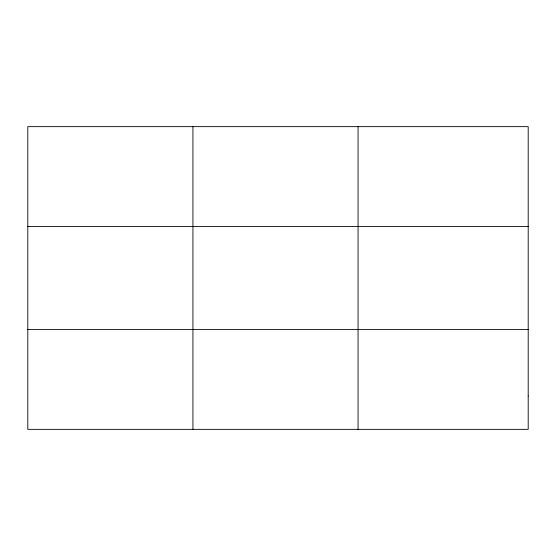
<?xml version="1.0" encoding="UTF-8"?>
<svg xmlns="http://www.w3.org/2000/svg" width="556" height="556" viewBox="0 0 556 556"><rect width="100%" height="100%" fill="white"/><g stroke="black" fill="none" stroke-linecap="round" stroke-linejoin="round"><path stroke-width="0.83" d="M192.932 429.35L192.932 126.65M358.064 429.35L358.064 126.65M27.8 226.542L528.2 226.542M27.8 329.458L528.2 329.458M528.2 396.053L528.2 429.35L27.8 429.35L27.8 126.65L528.2 126.65L528.2 396.053"/></g></svg>
